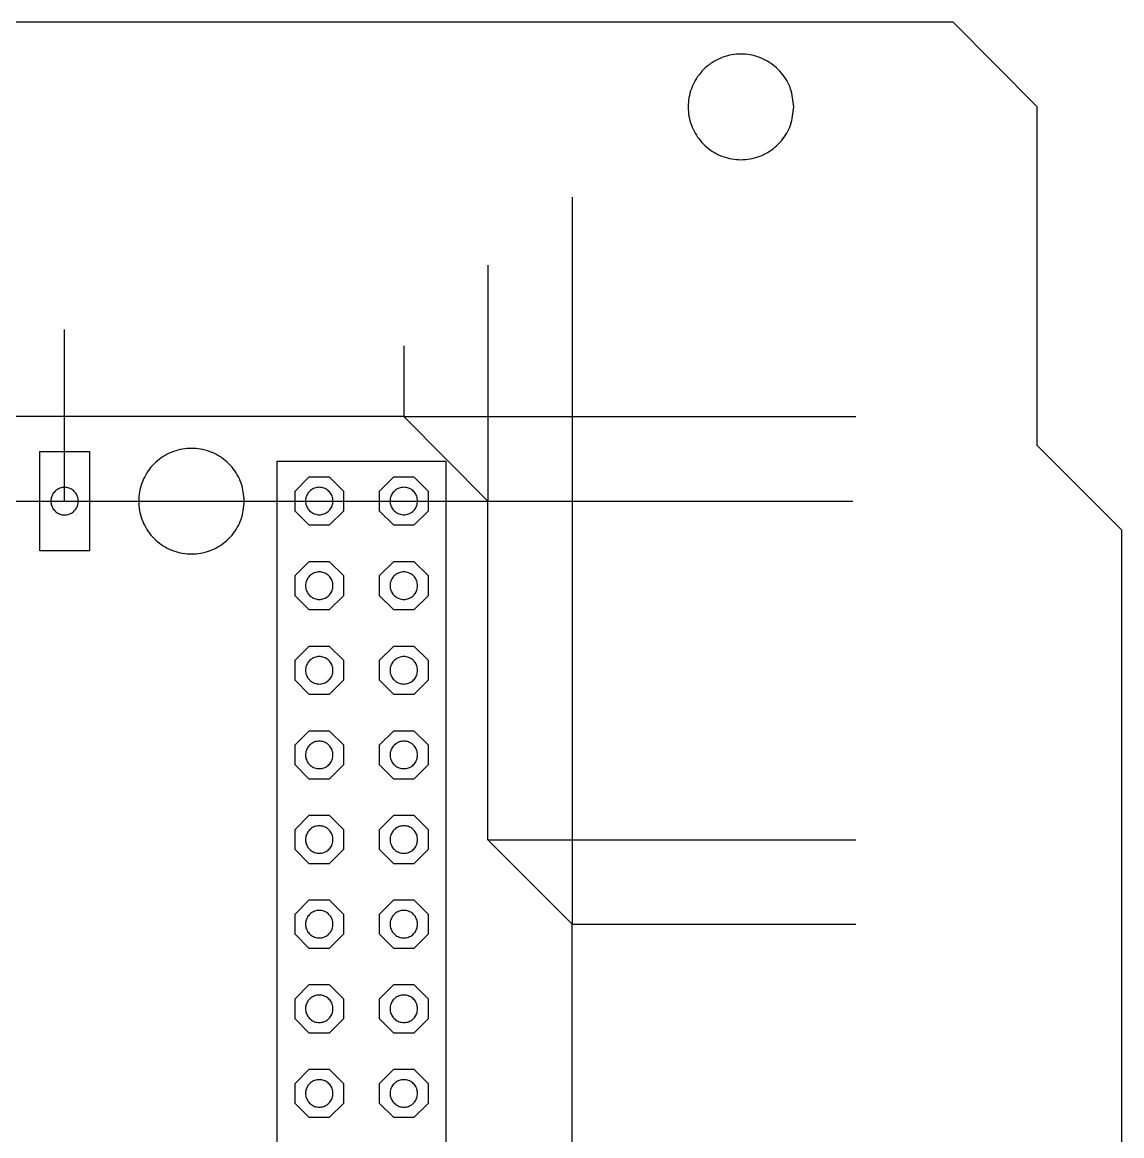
# Model space of a CAD drawing. Extents: x 30 to 168, y 208 to 280.
# Drawn here: x 134.53 to 167.47, y 246.5 to 279.86 of the extents above; entities that cross this region are included whole.
import ezdxf

# ---------------------------------------------------------------- set-up
doc = ezdxf.new("R2010")
doc.units = 0
for name, color, linetype in [('Layer_1', 7, 'CONTINUOUS'), ('Layer_1_copy', 7, 'CONTINUOUS'), ('Layer_1_copy_1', 7, 'CONTINUOUS')]:
    doc.layers.add(name, color=color, linetype=linetype)

msp = doc.modelspace()

# ---------------------------------------------------------------- linework, layer by layer
at = {"layer": 'Layer_1', "color": 7}
for points in [[(151.00777, 274.619291), (151.00777, 252.834522)], [(148.47212, 272.584511), (148.47212, 265.512735)], [(135.79388, 265.512735), (135.79388, 270.659455)], [(145.96073, 270.165798), (145.96073, 268.052425)], [(145.96073, 268.048382), (159.50223, 268.048382)], [(64.539849, 265.512735), (159.4111, 265.512735)], [(148.47212, 255.370147), (159.50223, 255.370147)], [(151.00777, 252.834522), (159.50223, 252.834522)]]:
    msp.add_lwpolyline(points, dxfattribs=at)
for points in [[(49.581959, 214.799837), (148.47212, 214.799837), (148.47212, 216.067672), (151.00777, 218.603319), (151.00777, 252.834522), (148.47212, 255.370147), (148.47212, 265.512735), (145.96073, 268.048382), (49.581959, 268.048382)], [(135.048719, 267.003036), (136.539024, 267.003036), (136.539024, 264.022426), (135.048719, 264.022426)], [(142.16548, 266.712742), (147.220234, 266.712742), (147.220234, 221.214924), (142.16548, 221.214924)], [(144.150975, 265.2161), (143.725746, 264.790871), (143.124382, 264.790871), (142.699149, 265.216102), (142.699149, 265.817466), (143.12438, 266.242698), (143.725747, 266.242697), (144.150976, 265.817468)], [(146.686619, 265.2161), (146.261391, 264.790871), (145.660026, 264.790871), (145.234794, 265.216102), (145.234794, 265.817466), (145.660024, 266.242698), (146.261392, 266.242697), (146.686621, 265.817468)], [(136.205622, 265.512736)], [(141.179733, 265.512728)], [(143.836823, 265.516776)], [(146.372468, 265.516776)], [(144.150975, 262.680452), (143.725746, 262.255223), (143.124382, 262.255223), (142.699149, 262.680453), (142.699149, 263.281817), (143.12438, 263.70705), (143.725747, 263.707048), (144.150976, 263.28182)], [(146.686622, 262.680452), (146.261393, 262.255223), (145.660029, 262.255223), (145.234796, 262.680453), (145.234796, 263.281817), (145.660027, 263.70705), (146.261394, 263.707048), (146.686623, 263.28182)], [(143.836823, 262.981128)], [(146.37247, 262.981128)], [(144.150975, 260.144812), (143.725746, 259.719583), (143.124382, 259.719583), (142.699149, 260.144813), (142.699149, 260.746177), (143.12438, 261.17141), (143.725747, 261.171408), (144.150976, 260.74618)], [(146.686622, 260.144812), (146.261393, 259.719583), (145.660029, 259.719583), (145.234796, 260.144813), (145.234796, 260.746177), (145.660027, 261.17141), (146.261394, 261.171408), (146.686623, 260.74618)], [(143.836823, 260.445488)], [(146.37247, 260.445488)], [(144.150975, 257.609162), (143.725746, 257.183933), (143.124382, 257.183933), (142.699149, 257.609163), (142.699149, 258.210527), (143.12438, 258.63576), (143.725747, 258.635758), (144.150976, 258.21053)], [(146.686622, 257.609162), (146.261393, 257.183933), (145.660029, 257.183933), (145.234796, 257.609163), (145.234796, 258.210527), (145.660027, 258.63576), (146.261394, 258.635758), (146.686623, 258.21053)], [(143.836823, 257.909838)], [(146.37247, 257.909838)], [(144.150975, 255.073512), (143.725746, 254.648283), (143.124382, 254.648283), (142.699149, 255.073513), (142.699149, 255.674877), (143.12438, 256.10011), (143.725747, 256.100108), (144.150976, 255.67488)], [(146.686622, 255.073512), (146.261393, 254.648283), (145.660029, 254.648283), (145.234796, 255.073513), (145.234796, 255.674877), (145.660027, 256.10011), (146.261394, 256.100108), (146.686623, 255.67488)], [(143.836823, 255.374188)], [(146.37247, 255.374188)], [(144.150975, 252.537872), (143.725746, 252.112643), (143.124382, 252.112643), (142.699149, 252.537873), (142.699149, 253.139237), (143.12438, 253.56447), (143.725747, 253.564468), (144.150976, 253.13924)], [(146.686622, 252.537872), (146.261393, 252.112643), (145.660029, 252.112643), (145.234796, 252.537873), (145.234796, 253.139237), (145.660027, 253.56447), (146.261394, 253.564468), (146.686623, 253.13924)], [(143.836823, 252.838548)], [(146.37247, 252.838548)], [(144.150975, 250.002232), (143.725746, 249.577003), (143.124382, 249.577003), (142.699149, 250.002233), (142.699149, 250.603597), (143.12438, 251.02883), (143.725747, 251.028828), (144.150976, 250.6036)], [(146.686622, 250.002232), (146.261393, 249.577003), (145.660029, 249.577003), (145.234796, 250.002233), (145.234796, 250.603597), (145.660027, 251.02883), (146.261394, 251.028828), (146.686623, 250.6036)], [(143.836823, 250.302908)], [(146.37247, 250.302908)], [(144.150975, 247.466582), (143.725746, 247.041353), (143.124382, 247.041353), (142.699149, 247.466583), (142.699149, 248.067947), (143.12438, 248.49318), (143.725747, 248.493178), (144.150976, 248.06795)], [(146.686622, 247.466582), (146.261393, 247.041353), (145.660029, 247.041353), (145.234796, 247.466583), (145.234796, 248.067947), (145.660027, 248.49318), (146.261394, 248.493178), (146.686623, 248.06795)], [(143.836823, 247.767258)], [(146.37247, 247.767258)]]:
    msp.add_lwpolyline(points, close=True, dxfattribs=at)
for points, knots in [([(141.179733, 265.512728), (141.160827, 265.327727), (141.123285, 264.960372), (140.832025, 264.474906), (140.405571, 264.113975), (139.877487, 263.92255), (139.317131, 263.92255), (138.789788, 264.113975), (138.36038, 264.474906), (138.080092, 264.960372), (137.98223, 265.512728), (138.080092, 266.065084), (138.36038, 266.55055), (138.789788, 266.911481), (139.317131, 267.102906), (139.877487, 267.102906), (140.405571, 266.911481), (140.832025, 266.55055), (141.123285, 266.065084), (141.160827, 265.697729), (141.179733, 265.512728)], [0, 0, 0, 0, 0.552188, 1.096473, 1.648661, 2.200849, 2.745134, 3.297322, 3.84951, 4.393795, 4.945983, 5.498171, 6.042456, 6.594644, 7.146832, 7.691117, 8.243305, 8.795493, 9.339778, 9.891966, 9.891966, 9.891966, 9.891966]), ([(136.205622, 265.512736), (136.200702, 265.464596), (136.190934, 265.369005), (136.115144, 265.24268), (136.004174, 265.148761), (135.866759, 265.098949), (135.720947, 265.098949), (135.583724, 265.148761), (135.471986, 265.24268), (135.399052, 265.369005), (135.373586, 265.512736), (135.399052, 265.656467), (135.471986, 265.782792), (135.583724, 265.876712), (135.720947, 265.926523), (135.866759, 265.926523), (136.004174, 265.876712), (136.115144, 265.782792), (136.190934, 265.656467), (136.200702, 265.560876), (136.205622, 265.512736)], [0, 0, 0, 0, 0.143687, 0.285318, 0.429005, 0.572692, 0.714323, 0.85801, 1.001697, 1.143328, 1.287015, 1.430702, 1.572333, 1.71602, 1.859707, 2.001338, 2.145025, 2.288712, 2.430343, 2.57403, 2.57403, 2.57403, 2.57403]), ([(143.836823, 265.516776), (143.831903, 265.468636), (143.822135, 265.373045), (143.746345, 265.24672), (143.635375, 265.152801), (143.49796, 265.102989), (143.352148, 265.102989), (143.214925, 265.152801), (143.103187, 265.24672), (143.030252, 265.373045), (143.004787, 265.516776), (143.030252, 265.660507), (143.103187, 265.786832), (143.214925, 265.880752), (143.352148, 265.930563), (143.49796, 265.930563), (143.635375, 265.880752), (143.746345, 265.786832), (143.822135, 265.660507), (143.831903, 265.564916), (143.836823, 265.516776)], [0, 0, 0, 0, 0.143687, 0.285318, 0.429005, 0.572692, 0.714323, 0.85801, 1.001697, 1.143328, 1.287015, 1.430702, 1.572333, 1.71602, 1.859707, 2.001338, 2.145025, 2.288712, 2.430343, 2.57403, 2.57403, 2.57403, 2.57403]), ([(146.372468, 265.516776), (146.367548, 265.468636), (146.357779, 265.373045), (146.281989, 265.24672), (146.17102, 265.152801), (146.033605, 265.102989), (145.887792, 265.102989), (145.75057, 265.152801), (145.638832, 265.24672), (145.565897, 265.373045), (145.540432, 265.516776), (145.565897, 265.660507), (145.638832, 265.786832), (145.75057, 265.880752), (145.887792, 265.930563), (146.033605, 265.930563), (146.17102, 265.880752), (146.281989, 265.786832), (146.357779, 265.660507), (146.367548, 265.564916), (146.372468, 265.516776)], [0, 0, 0, 0, 0.143687, 0.285318, 0.429005, 0.572692, 0.714323, 0.85801, 1.001697, 1.143328, 1.287015, 1.430702, 1.572333, 1.71602, 1.859707, 2.001338, 2.145025, 2.288712, 2.430343, 2.57403, 2.57403, 2.57403, 2.57403]), ([(143.836823, 262.981128), (143.831903, 262.932988), (143.822135, 262.837397), (143.746345, 262.711072), (143.635375, 262.617152), (143.49796, 262.567341), (143.352148, 262.567341), (143.214925, 262.617152), (143.103187, 262.711072), (143.030252, 262.837397), (143.004787, 262.981128), (143.030252, 263.124859), (143.103187, 263.251184), (143.214925, 263.345103), (143.352148, 263.394915), (143.49796, 263.394915), (143.635375, 263.345103), (143.746345, 263.251184), (143.822135, 263.124859), (143.831903, 263.029268), (143.836823, 262.981128)], [0, 0, 0, 0, 0.143687, 0.285318, 0.429005, 0.572692, 0.714323, 0.85801, 1.001697, 1.143328, 1.287015, 1.430702, 1.572333, 1.71602, 1.859707, 2.001338, 2.145025, 2.288712, 2.430343, 2.57403, 2.57403, 2.57403, 2.57403]), ([(146.37247, 262.981128), (146.36755, 262.932988), (146.357782, 262.837397), (146.281992, 262.711072), (146.171022, 262.617152), (146.033607, 262.567341), (145.887795, 262.567341), (145.750572, 262.617152), (145.638834, 262.711072), (145.565899, 262.837397), (145.540434, 262.981128), (145.565899, 263.124859), (145.638834, 263.251184), (145.750572, 263.345103), (145.887795, 263.394915), (146.033607, 263.394915), (146.171022, 263.345103), (146.281992, 263.251184), (146.357782, 263.124859), (146.36755, 263.029268), (146.37247, 262.981128)], [0, 0, 0, 0, 0.143687, 0.285318, 0.429005, 0.572692, 0.714323, 0.85801, 1.001697, 1.143328, 1.287015, 1.430702, 1.572333, 1.71602, 1.859707, 2.001338, 2.145025, 2.288712, 2.430343, 2.57403, 2.57403, 2.57403, 2.57403]), ([(143.836823, 260.445488), (143.831903, 260.397348), (143.822135, 260.301757), (143.746345, 260.175432), (143.635375, 260.081512), (143.49796, 260.031701), (143.352148, 260.031701), (143.214925, 260.081512), (143.103187, 260.175432), (143.030252, 260.301757), (143.004787, 260.445488), (143.030252, 260.589219), (143.103187, 260.715544), (143.214925, 260.809463), (143.352148, 260.859275), (143.49796, 260.859275), (143.635375, 260.809463), (143.746345, 260.715544), (143.822135, 260.589219), (143.831903, 260.493628), (143.836823, 260.445488)], [0, 0, 0, 0, 0.143687, 0.285318, 0.429005, 0.572692, 0.714323, 0.85801, 1.001697, 1.143328, 1.287015, 1.430702, 1.572333, 1.71602, 1.859707, 2.001338, 2.145025, 2.288712, 2.430343, 2.57403, 2.57403, 2.57403, 2.57403]), ([(146.37247, 260.445488), (146.36755, 260.397348), (146.357782, 260.301757), (146.281992, 260.175432), (146.171022, 260.081512), (146.033607, 260.031701), (145.887795, 260.031701), (145.750572, 260.081512), (145.638834, 260.175432), (145.565899, 260.301757), (145.540434, 260.445488), (145.565899, 260.589219), (145.638834, 260.715544), (145.750572, 260.809463), (145.887795, 260.859275), (146.033607, 260.859275), (146.171022, 260.809463), (146.281992, 260.715544), (146.357782, 260.589219), (146.36755, 260.493628), (146.37247, 260.445488)], [0, 0, 0, 0, 0.143687, 0.285318, 0.429005, 0.572692, 0.714323, 0.85801, 1.001697, 1.143328, 1.287015, 1.430702, 1.572333, 1.71602, 1.859707, 2.001338, 2.145025, 2.288712, 2.430343, 2.57403, 2.57403, 2.57403, 2.57403]), ([(143.836823, 257.909838), (143.831903, 257.861698), (143.822135, 257.766107), (143.746345, 257.639782), (143.635375, 257.545862), (143.49796, 257.496051), (143.352148, 257.496051), (143.214925, 257.545862), (143.103187, 257.639782), (143.030252, 257.766107), (143.004787, 257.909838), (143.030252, 258.053569), (143.103187, 258.179894), (143.214925, 258.273813), (143.352148, 258.323625), (143.49796, 258.323625), (143.635375, 258.273813), (143.746345, 258.179894), (143.822135, 258.053569), (143.831903, 257.957978), (143.836823, 257.909838)], [0, 0, 0, 0, 0.143687, 0.285318, 0.429005, 0.572692, 0.714323, 0.85801, 1.001697, 1.143328, 1.287015, 1.430702, 1.572333, 1.71602, 1.859707, 2.001338, 2.145025, 2.288712, 2.430343, 2.57403, 2.57403, 2.57403, 2.57403]), ([(146.37247, 257.909838), (146.36755, 257.861698), (146.357782, 257.766107), (146.281992, 257.639782), (146.171022, 257.545862), (146.033607, 257.496051), (145.887795, 257.496051), (145.750572, 257.545862), (145.638834, 257.639782), (145.565899, 257.766107), (145.540434, 257.909838), (145.565899, 258.053569), (145.638834, 258.179894), (145.750572, 258.273813), (145.887795, 258.323625), (146.033607, 258.323625), (146.171022, 258.273813), (146.281992, 258.179894), (146.357782, 258.053569), (146.36755, 257.957978), (146.37247, 257.909838)], [0, 0, 0, 0, 0.143687, 0.285318, 0.429005, 0.572692, 0.714323, 0.85801, 1.001697, 1.143328, 1.287015, 1.430702, 1.572333, 1.71602, 1.859707, 2.001338, 2.145025, 2.288712, 2.430343, 2.57403, 2.57403, 2.57403, 2.57403]), ([(143.836823, 255.374188), (143.831903, 255.326048), (143.822135, 255.230457), (143.746345, 255.104132), (143.635375, 255.010212), (143.49796, 254.960401), (143.352148, 254.960401), (143.214925, 255.010212), (143.103187, 255.104132), (143.030252, 255.230457), (143.004787, 255.374188), (143.030252, 255.517919), (143.103187, 255.644244), (143.214925, 255.738163), (143.352148, 255.787975), (143.49796, 255.787975), (143.635375, 255.738163), (143.746345, 255.644244), (143.822135, 255.517919), (143.831903, 255.422328), (143.836823, 255.374188)], [0, 0, 0, 0, 0.143687, 0.285318, 0.429005, 0.572692, 0.714323, 0.85801, 1.001697, 1.143328, 1.287015, 1.430702, 1.572333, 1.71602, 1.859707, 2.001338, 2.145025, 2.288712, 2.430343, 2.57403, 2.57403, 2.57403, 2.57403]), ([(146.37247, 255.374188), (146.36755, 255.326048), (146.357782, 255.230457), (146.281992, 255.104132), (146.171022, 255.010212), (146.033607, 254.960401), (145.887795, 254.960401), (145.750572, 255.010212), (145.638834, 255.104132), (145.565899, 255.230457), (145.540434, 255.374188), (145.565899, 255.517919), (145.638834, 255.644244), (145.750572, 255.738163), (145.887795, 255.787975), (146.033607, 255.787975), (146.171022, 255.738163), (146.281992, 255.644244), (146.357782, 255.517919), (146.36755, 255.422328), (146.37247, 255.374188)], [0, 0, 0, 0, 0.143687, 0.285318, 0.429005, 0.572692, 0.714323, 0.85801, 1.001697, 1.143328, 1.287015, 1.430702, 1.572333, 1.71602, 1.859707, 2.001338, 2.145025, 2.288712, 2.430343, 2.57403, 2.57403, 2.57403, 2.57403]), ([(143.836823, 252.838548), (143.831903, 252.790408), (143.822135, 252.694817), (143.746345, 252.568492), (143.635375, 252.474572), (143.49796, 252.424761), (143.352148, 252.424761), (143.214925, 252.474572), (143.103187, 252.568492), (143.030252, 252.694817), (143.004787, 252.838548), (143.030252, 252.982279), (143.103187, 253.108604), (143.214925, 253.202523), (143.352148, 253.252335), (143.49796, 253.252335), (143.635375, 253.202523), (143.746345, 253.108604), (143.822135, 252.982279), (143.831903, 252.886688), (143.836823, 252.838548)], [0, 0, 0, 0, 0.143687, 0.285318, 0.429005, 0.572692, 0.714323, 0.85801, 1.001697, 1.143328, 1.287015, 1.430702, 1.572333, 1.71602, 1.859707, 2.001338, 2.145025, 2.288712, 2.430343, 2.57403, 2.57403, 2.57403, 2.57403]), ([(146.37247, 252.838548), (146.36755, 252.790408), (146.357782, 252.694817), (146.281992, 252.568492), (146.171022, 252.474572), (146.033607, 252.424761), (145.887795, 252.424761), (145.750572, 252.474572), (145.638834, 252.568492), (145.565899, 252.694817), (145.540434, 252.838548), (145.565899, 252.982279), (145.638834, 253.108604), (145.750572, 253.202523), (145.887795, 253.252335), (146.033607, 253.252335), (146.171022, 253.202523), (146.281992, 253.108604), (146.357782, 252.982279), (146.36755, 252.886688), (146.37247, 252.838548)], [0, 0, 0, 0, 0.143687, 0.285318, 0.429005, 0.572692, 0.714323, 0.85801, 1.001697, 1.143328, 1.287015, 1.430702, 1.572333, 1.71602, 1.859707, 2.001338, 2.145025, 2.288712, 2.430343, 2.57403, 2.57403, 2.57403, 2.57403]), ([(143.836823, 250.302908), (143.831903, 250.254768), (143.822135, 250.159177), (143.746345, 250.032852), (143.635375, 249.938932), (143.49796, 249.889121), (143.352148, 249.889121), (143.214925, 249.938932), (143.103187, 250.032852), (143.030252, 250.159177), (143.004787, 250.302908), (143.030252, 250.446639), (143.103187, 250.572964), (143.214925, 250.666883), (143.352148, 250.716695), (143.49796, 250.716695), (143.635375, 250.666883), (143.746345, 250.572964), (143.822135, 250.446639), (143.831903, 250.351048), (143.836823, 250.302908)], [0, 0, 0, 0, 0.143687, 0.285318, 0.429005, 0.572692, 0.714323, 0.85801, 1.001697, 1.143328, 1.287015, 1.430702, 1.572333, 1.71602, 1.859707, 2.001338, 2.145025, 2.288712, 2.430343, 2.57403, 2.57403, 2.57403, 2.57403]), ([(146.37247, 250.302908), (146.36755, 250.254768), (146.357782, 250.159177), (146.281992, 250.032852), (146.171022, 249.938932), (146.033607, 249.889121), (145.887795, 249.889121), (145.750572, 249.938932), (145.638834, 250.032852), (145.565899, 250.159177), (145.540434, 250.302908), (145.565899, 250.446639), (145.638834, 250.572964), (145.750572, 250.666883), (145.887795, 250.716695), (146.033607, 250.716695), (146.171022, 250.666883), (146.281992, 250.572964), (146.357782, 250.446639), (146.36755, 250.351048), (146.37247, 250.302908)], [0, 0, 0, 0, 0.143687, 0.285318, 0.429005, 0.572692, 0.714323, 0.85801, 1.001697, 1.143328, 1.287015, 1.430702, 1.572333, 1.71602, 1.859707, 2.001338, 2.145025, 2.288712, 2.430343, 2.57403, 2.57403, 2.57403, 2.57403]), ([(143.836823, 247.767258), (143.831903, 247.719118), (143.822135, 247.623527), (143.746345, 247.497202), (143.635375, 247.403282), (143.49796, 247.353471), (143.352148, 247.353471), (143.214925, 247.403282), (143.103187, 247.497202), (143.030252, 247.623527), (143.004787, 247.767258), (143.030252, 247.910989), (143.103187, 248.037314), (143.214925, 248.131233), (143.352148, 248.181045), (143.49796, 248.181045), (143.635375, 248.131233), (143.746345, 248.037314), (143.822135, 247.910989), (143.831903, 247.815398), (143.836823, 247.767258)], [0, 0, 0, 0, 0.143687, 0.285318, 0.429005, 0.572692, 0.714323, 0.85801, 1.001697, 1.143328, 1.287015, 1.430702, 1.572333, 1.71602, 1.859707, 2.001338, 2.145025, 2.288712, 2.430343, 2.57403, 2.57403, 2.57403, 2.57403]), ([(146.37247, 247.767258), (146.36755, 247.719118), (146.357782, 247.623527), (146.281992, 247.497202), (146.171022, 247.403282), (146.033607, 247.353471), (145.887795, 247.353471), (145.750572, 247.403282), (145.638834, 247.497202), (145.565899, 247.623527), (145.540434, 247.767258), (145.565899, 247.910989), (145.638834, 248.037314), (145.750572, 248.131233), (145.887795, 248.181045), (146.033607, 248.181045), (146.171022, 248.131233), (146.281992, 248.037314), (146.357782, 247.910989), (146.36755, 247.815398), (146.37247, 247.767258)], [0, 0, 0, 0, 0.143687, 0.285318, 0.429005, 0.572692, 0.714323, 0.85801, 1.001697, 1.143328, 1.287015, 1.430702, 1.572333, 1.71602, 1.859707, 2.001338, 2.145025, 2.288712, 2.430343, 2.57403, 2.57403, 2.57403, 2.57403])]:
    msp.add_open_spline(points, degree=3, knots=knots, dxfattribs=at)
at = {"layer": 'Layer_1_copy', "color": 7}
for points in [[(151.00777, 274.619291), (151.00777, 252.834522)], [(148.47212, 272.584511), (148.47212, 265.512735)], [(135.79388, 265.512735), (135.79388, 270.659455)], [(145.96073, 270.165798), (145.96073, 268.052425)], [(145.96073, 268.048382), (159.50223, 268.048382)], [(64.539849, 265.512735), (159.4111, 265.512735)], [(148.47212, 255.370147), (159.50223, 255.370147)], [(151.00777, 252.834522), (159.50223, 252.834522)]]:
    msp.add_lwpolyline(points, dxfattribs=at)
for points in [[(49.581959, 214.799837), (148.47212, 214.799837), (148.47212, 216.067672), (151.00777, 218.603319), (151.00777, 252.834522), (148.47212, 255.370147), (148.47212, 265.512735), (145.96073, 268.048382), (49.581959, 268.048382)], [(135.048719, 267.003036), (136.539024, 267.003036), (136.539024, 264.022426), (135.048719, 264.022426)], [(142.16548, 266.712742), (147.220234, 266.712742), (147.220234, 221.214924), (142.16548, 221.214924)], [(144.150975, 265.2161), (143.725746, 264.790871), (143.124382, 264.790871), (142.699149, 265.216102), (142.699149, 265.817466), (143.12438, 266.242698), (143.725747, 266.242697), (144.150976, 265.817468)], [(146.686619, 265.2161), (146.261391, 264.790871), (145.660026, 264.790871), (145.234794, 265.216102), (145.234794, 265.817466), (145.660024, 266.242698), (146.261392, 266.242697), (146.686621, 265.817468)], [(136.205622, 265.512736)], [(141.179733, 265.512728)], [(143.836823, 265.516776)], [(146.372468, 265.516776)], [(144.150975, 262.680452), (143.725746, 262.255223), (143.124382, 262.255223), (142.699149, 262.680453), (142.699149, 263.281817), (143.12438, 263.70705), (143.725747, 263.707048), (144.150976, 263.28182)], [(146.686622, 262.680452), (146.261393, 262.255223), (145.660029, 262.255223), (145.234796, 262.680453), (145.234796, 263.281817), (145.660027, 263.70705), (146.261394, 263.707048), (146.686623, 263.28182)], [(143.836823, 262.981128)], [(146.37247, 262.981128)], [(144.150975, 260.144812), (143.725746, 259.719583), (143.124382, 259.719583), (142.699149, 260.144813), (142.699149, 260.746177), (143.12438, 261.17141), (143.725747, 261.171408), (144.150976, 260.74618)], [(146.686622, 260.144812), (146.261393, 259.719583), (145.660029, 259.719583), (145.234796, 260.144813), (145.234796, 260.746177), (145.660027, 261.17141), (146.261394, 261.171408), (146.686623, 260.74618)], [(143.836823, 260.445488)], [(146.37247, 260.445488)], [(144.150975, 257.609162), (143.725746, 257.183933), (143.124382, 257.183933), (142.699149, 257.609163), (142.699149, 258.210527), (143.12438, 258.63576), (143.725747, 258.635758), (144.150976, 258.21053)], [(146.686622, 257.609162), (146.261393, 257.183933), (145.660029, 257.183933), (145.234796, 257.609163), (145.234796, 258.210527), (145.660027, 258.63576), (146.261394, 258.635758), (146.686623, 258.21053)], [(143.836823, 257.909838)], [(146.37247, 257.909838)], [(144.150975, 255.073512), (143.725746, 254.648283), (143.124382, 254.648283), (142.699149, 255.073513), (142.699149, 255.674877), (143.12438, 256.10011), (143.725747, 256.100108), (144.150976, 255.67488)], [(146.686622, 255.073512), (146.261393, 254.648283), (145.660029, 254.648283), (145.234796, 255.073513), (145.234796, 255.674877), (145.660027, 256.10011), (146.261394, 256.100108), (146.686623, 255.67488)], [(143.836823, 255.374188)], [(146.37247, 255.374188)], [(144.150975, 252.537872), (143.725746, 252.112643), (143.124382, 252.112643), (142.699149, 252.537873), (142.699149, 253.139237), (143.12438, 253.56447), (143.725747, 253.564468), (144.150976, 253.13924)], [(146.686622, 252.537872), (146.261393, 252.112643), (145.660029, 252.112643), (145.234796, 252.537873), (145.234796, 253.139237), (145.660027, 253.56447), (146.261394, 253.564468), (146.686623, 253.13924)], [(143.836823, 252.838548)], [(146.37247, 252.838548)], [(144.150975, 250.002232), (143.725746, 249.577003), (143.124382, 249.577003), (142.699149, 250.002233), (142.699149, 250.603597), (143.12438, 251.02883), (143.725747, 251.028828), (144.150976, 250.6036)], [(146.686622, 250.002232), (146.261393, 249.577003), (145.660029, 249.577003), (145.234796, 250.002233), (145.234796, 250.603597), (145.660027, 251.02883), (146.261394, 251.028828), (146.686623, 250.6036)], [(143.836823, 250.302908)], [(146.37247, 250.302908)], [(144.150975, 247.466582), (143.725746, 247.041353), (143.124382, 247.041353), (142.699149, 247.466583), (142.699149, 248.067947), (143.12438, 248.49318), (143.725747, 248.493178), (144.150976, 248.06795)], [(146.686622, 247.466582), (146.261393, 247.041353), (145.660029, 247.041353), (145.234796, 247.466583), (145.234796, 248.067947), (145.660027, 248.49318), (146.261394, 248.493178), (146.686623, 248.06795)], [(143.836823, 247.767258)], [(146.37247, 247.767258)]]:
    msp.add_lwpolyline(points, close=True, dxfattribs=at)
for points, knots in [([(141.179733, 265.512728), (141.160827, 265.327727), (141.123285, 264.960372), (140.832025, 264.474906), (140.405571, 264.113975), (139.877487, 263.92255), (139.317131, 263.92255), (138.789788, 264.113975), (138.36038, 264.474906), (138.080092, 264.960372), (137.98223, 265.512728), (138.080092, 266.065084), (138.36038, 266.55055), (138.789788, 266.911481), (139.317131, 267.102906), (139.877487, 267.102906), (140.405571, 266.911481), (140.832025, 266.55055), (141.123285, 266.065084), (141.160827, 265.697729), (141.179733, 265.512728)], [0, 0, 0, 0, 0.552188, 1.096473, 1.648661, 2.200849, 2.745134, 3.297322, 3.84951, 4.393795, 4.945983, 5.498171, 6.042456, 6.594644, 7.146832, 7.691117, 8.243305, 8.795493, 9.339778, 9.891966, 9.891966, 9.891966, 9.891966]), ([(136.205622, 265.512736), (136.200702, 265.464596), (136.190934, 265.369005), (136.115144, 265.24268), (136.004174, 265.148761), (135.866759, 265.098949), (135.720947, 265.098949), (135.583724, 265.148761), (135.471986, 265.24268), (135.399052, 265.369005), (135.373586, 265.512736), (135.399052, 265.656467), (135.471986, 265.782792), (135.583724, 265.876712), (135.720947, 265.926523), (135.866759, 265.926523), (136.004174, 265.876712), (136.115144, 265.782792), (136.190934, 265.656467), (136.200702, 265.560876), (136.205622, 265.512736)], [0, 0, 0, 0, 0.143687, 0.285318, 0.429005, 0.572692, 0.714323, 0.85801, 1.001697, 1.143328, 1.287015, 1.430702, 1.572333, 1.71602, 1.859707, 2.001338, 2.145025, 2.288712, 2.430343, 2.57403, 2.57403, 2.57403, 2.57403]), ([(143.836823, 265.516776), (143.831903, 265.468636), (143.822135, 265.373045), (143.746345, 265.24672), (143.635375, 265.152801), (143.49796, 265.102989), (143.352148, 265.102989), (143.214925, 265.152801), (143.103187, 265.24672), (143.030252, 265.373045), (143.004787, 265.516776), (143.030252, 265.660507), (143.103187, 265.786832), (143.214925, 265.880752), (143.352148, 265.930563), (143.49796, 265.930563), (143.635375, 265.880752), (143.746345, 265.786832), (143.822135, 265.660507), (143.831903, 265.564916), (143.836823, 265.516776)], [0, 0, 0, 0, 0.143687, 0.285318, 0.429005, 0.572692, 0.714323, 0.85801, 1.001697, 1.143328, 1.287015, 1.430702, 1.572333, 1.71602, 1.859707, 2.001338, 2.145025, 2.288712, 2.430343, 2.57403, 2.57403, 2.57403, 2.57403]), ([(146.372468, 265.516776), (146.367548, 265.468636), (146.357779, 265.373045), (146.281989, 265.24672), (146.17102, 265.152801), (146.033605, 265.102989), (145.887792, 265.102989), (145.75057, 265.152801), (145.638832, 265.24672), (145.565897, 265.373045), (145.540432, 265.516776), (145.565897, 265.660507), (145.638832, 265.786832), (145.75057, 265.880752), (145.887792, 265.930563), (146.033605, 265.930563), (146.17102, 265.880752), (146.281989, 265.786832), (146.357779, 265.660507), (146.367548, 265.564916), (146.372468, 265.516776)], [0, 0, 0, 0, 0.143687, 0.285318, 0.429005, 0.572692, 0.714323, 0.85801, 1.001697, 1.143328, 1.287015, 1.430702, 1.572333, 1.71602, 1.859707, 2.001338, 2.145025, 2.288712, 2.430343, 2.57403, 2.57403, 2.57403, 2.57403]), ([(143.836823, 262.981128), (143.831903, 262.932988), (143.822135, 262.837397), (143.746345, 262.711072), (143.635375, 262.617152), (143.49796, 262.567341), (143.352148, 262.567341), (143.214925, 262.617152), (143.103187, 262.711072), (143.030252, 262.837397), (143.004787, 262.981128), (143.030252, 263.124859), (143.103187, 263.251184), (143.214925, 263.345103), (143.352148, 263.394915), (143.49796, 263.394915), (143.635375, 263.345103), (143.746345, 263.251184), (143.822135, 263.124859), (143.831903, 263.029268), (143.836823, 262.981128)], [0, 0, 0, 0, 0.143687, 0.285318, 0.429005, 0.572692, 0.714323, 0.85801, 1.001697, 1.143328, 1.287015, 1.430702, 1.572333, 1.71602, 1.859707, 2.001338, 2.145025, 2.288712, 2.430343, 2.57403, 2.57403, 2.57403, 2.57403]), ([(146.37247, 262.981128), (146.36755, 262.932988), (146.357782, 262.837397), (146.281992, 262.711072), (146.171022, 262.617152), (146.033607, 262.567341), (145.887795, 262.567341), (145.750572, 262.617152), (145.638834, 262.711072), (145.565899, 262.837397), (145.540434, 262.981128), (145.565899, 263.124859), (145.638834, 263.251184), (145.750572, 263.345103), (145.887795, 263.394915), (146.033607, 263.394915), (146.171022, 263.345103), (146.281992, 263.251184), (146.357782, 263.124859), (146.36755, 263.029268), (146.37247, 262.981128)], [0, 0, 0, 0, 0.143687, 0.285318, 0.429005, 0.572692, 0.714323, 0.85801, 1.001697, 1.143328, 1.287015, 1.430702, 1.572333, 1.71602, 1.859707, 2.001338, 2.145025, 2.288712, 2.430343, 2.57403, 2.57403, 2.57403, 2.57403]), ([(143.836823, 260.445488), (143.831903, 260.397348), (143.822135, 260.301757), (143.746345, 260.175432), (143.635375, 260.081512), (143.49796, 260.031701), (143.352148, 260.031701), (143.214925, 260.081512), (143.103187, 260.175432), (143.030252, 260.301757), (143.004787, 260.445488), (143.030252, 260.589219), (143.103187, 260.715544), (143.214925, 260.809463), (143.352148, 260.859275), (143.49796, 260.859275), (143.635375, 260.809463), (143.746345, 260.715544), (143.822135, 260.589219), (143.831903, 260.493628), (143.836823, 260.445488)], [0, 0, 0, 0, 0.143687, 0.285318, 0.429005, 0.572692, 0.714323, 0.85801, 1.001697, 1.143328, 1.287015, 1.430702, 1.572333, 1.71602, 1.859707, 2.001338, 2.145025, 2.288712, 2.430343, 2.57403, 2.57403, 2.57403, 2.57403]), ([(146.37247, 260.445488), (146.36755, 260.397348), (146.357782, 260.301757), (146.281992, 260.175432), (146.171022, 260.081512), (146.033607, 260.031701), (145.887795, 260.031701), (145.750572, 260.081512), (145.638834, 260.175432), (145.565899, 260.301757), (145.540434, 260.445488), (145.565899, 260.589219), (145.638834, 260.715544), (145.750572, 260.809463), (145.887795, 260.859275), (146.033607, 260.859275), (146.171022, 260.809463), (146.281992, 260.715544), (146.357782, 260.589219), (146.36755, 260.493628), (146.37247, 260.445488)], [0, 0, 0, 0, 0.143687, 0.285318, 0.429005, 0.572692, 0.714323, 0.85801, 1.001697, 1.143328, 1.287015, 1.430702, 1.572333, 1.71602, 1.859707, 2.001338, 2.145025, 2.288712, 2.430343, 2.57403, 2.57403, 2.57403, 2.57403]), ([(143.836823, 257.909838), (143.831903, 257.861698), (143.822135, 257.766107), (143.746345, 257.639782), (143.635375, 257.545862), (143.49796, 257.496051), (143.352148, 257.496051), (143.214925, 257.545862), (143.103187, 257.639782), (143.030252, 257.766107), (143.004787, 257.909838), (143.030252, 258.053569), (143.103187, 258.179894), (143.214925, 258.273813), (143.352148, 258.323625), (143.49796, 258.323625), (143.635375, 258.273813), (143.746345, 258.179894), (143.822135, 258.053569), (143.831903, 257.957978), (143.836823, 257.909838)], [0, 0, 0, 0, 0.143687, 0.285318, 0.429005, 0.572692, 0.714323, 0.85801, 1.001697, 1.143328, 1.287015, 1.430702, 1.572333, 1.71602, 1.859707, 2.001338, 2.145025, 2.288712, 2.430343, 2.57403, 2.57403, 2.57403, 2.57403]), ([(146.37247, 257.909838), (146.36755, 257.861698), (146.357782, 257.766107), (146.281992, 257.639782), (146.171022, 257.545862), (146.033607, 257.496051), (145.887795, 257.496051), (145.750572, 257.545862), (145.638834, 257.639782), (145.565899, 257.766107), (145.540434, 257.909838), (145.565899, 258.053569), (145.638834, 258.179894), (145.750572, 258.273813), (145.887795, 258.323625), (146.033607, 258.323625), (146.171022, 258.273813), (146.281992, 258.179894), (146.357782, 258.053569), (146.36755, 257.957978), (146.37247, 257.909838)], [0, 0, 0, 0, 0.143687, 0.285318, 0.429005, 0.572692, 0.714323, 0.85801, 1.001697, 1.143328, 1.287015, 1.430702, 1.572333, 1.71602, 1.859707, 2.001338, 2.145025, 2.288712, 2.430343, 2.57403, 2.57403, 2.57403, 2.57403]), ([(143.836823, 255.374188), (143.831903, 255.326048), (143.822135, 255.230457), (143.746345, 255.104132), (143.635375, 255.010212), (143.49796, 254.960401), (143.352148, 254.960401), (143.214925, 255.010212), (143.103187, 255.104132), (143.030252, 255.230457), (143.004787, 255.374188), (143.030252, 255.517919), (143.103187, 255.644244), (143.214925, 255.738163), (143.352148, 255.787975), (143.49796, 255.787975), (143.635375, 255.738163), (143.746345, 255.644244), (143.822135, 255.517919), (143.831903, 255.422328), (143.836823, 255.374188)], [0, 0, 0, 0, 0.143687, 0.285318, 0.429005, 0.572692, 0.714323, 0.85801, 1.001697, 1.143328, 1.287015, 1.430702, 1.572333, 1.71602, 1.859707, 2.001338, 2.145025, 2.288712, 2.430343, 2.57403, 2.57403, 2.57403, 2.57403]), ([(146.37247, 255.374188), (146.36755, 255.326048), (146.357782, 255.230457), (146.281992, 255.104132), (146.171022, 255.010212), (146.033607, 254.960401), (145.887795, 254.960401), (145.750572, 255.010212), (145.638834, 255.104132), (145.565899, 255.230457), (145.540434, 255.374188), (145.565899, 255.517919), (145.638834, 255.644244), (145.750572, 255.738163), (145.887795, 255.787975), (146.033607, 255.787975), (146.171022, 255.738163), (146.281992, 255.644244), (146.357782, 255.517919), (146.36755, 255.422328), (146.37247, 255.374188)], [0, 0, 0, 0, 0.143687, 0.285318, 0.429005, 0.572692, 0.714323, 0.85801, 1.001697, 1.143328, 1.287015, 1.430702, 1.572333, 1.71602, 1.859707, 2.001338, 2.145025, 2.288712, 2.430343, 2.57403, 2.57403, 2.57403, 2.57403]), ([(143.836823, 252.838548), (143.831903, 252.790408), (143.822135, 252.694817), (143.746345, 252.568492), (143.635375, 252.474572), (143.49796, 252.424761), (143.352148, 252.424761), (143.214925, 252.474572), (143.103187, 252.568492), (143.030252, 252.694817), (143.004787, 252.838548), (143.030252, 252.982279), (143.103187, 253.108604), (143.214925, 253.202523), (143.352148, 253.252335), (143.49796, 253.252335), (143.635375, 253.202523), (143.746345, 253.108604), (143.822135, 252.982279), (143.831903, 252.886688), (143.836823, 252.838548)], [0, 0, 0, 0, 0.143687, 0.285318, 0.429005, 0.572692, 0.714323, 0.85801, 1.001697, 1.143328, 1.287015, 1.430702, 1.572333, 1.71602, 1.859707, 2.001338, 2.145025, 2.288712, 2.430343, 2.57403, 2.57403, 2.57403, 2.57403]), ([(146.37247, 252.838548), (146.36755, 252.790408), (146.357782, 252.694817), (146.281992, 252.568492), (146.171022, 252.474572), (146.033607, 252.424761), (145.887795, 252.424761), (145.750572, 252.474572), (145.638834, 252.568492), (145.565899, 252.694817), (145.540434, 252.838548), (145.565899, 252.982279), (145.638834, 253.108604), (145.750572, 253.202523), (145.887795, 253.252335), (146.033607, 253.252335), (146.171022, 253.202523), (146.281992, 253.108604), (146.357782, 252.982279), (146.36755, 252.886688), (146.37247, 252.838548)], [0, 0, 0, 0, 0.143687, 0.285318, 0.429005, 0.572692, 0.714323, 0.85801, 1.001697, 1.143328, 1.287015, 1.430702, 1.572333, 1.71602, 1.859707, 2.001338, 2.145025, 2.288712, 2.430343, 2.57403, 2.57403, 2.57403, 2.57403]), ([(143.836823, 250.302908), (143.831903, 250.254768), (143.822135, 250.159177), (143.746345, 250.032852), (143.635375, 249.938932), (143.49796, 249.889121), (143.352148, 249.889121), (143.214925, 249.938932), (143.103187, 250.032852), (143.030252, 250.159177), (143.004787, 250.302908), (143.030252, 250.446639), (143.103187, 250.572964), (143.214925, 250.666883), (143.352148, 250.716695), (143.49796, 250.716695), (143.635375, 250.666883), (143.746345, 250.572964), (143.822135, 250.446639), (143.831903, 250.351048), (143.836823, 250.302908)], [0, 0, 0, 0, 0.143687, 0.285318, 0.429005, 0.572692, 0.714323, 0.85801, 1.001697, 1.143328, 1.287015, 1.430702, 1.572333, 1.71602, 1.859707, 2.001338, 2.145025, 2.288712, 2.430343, 2.57403, 2.57403, 2.57403, 2.57403]), ([(146.37247, 250.302908), (146.36755, 250.254768), (146.357782, 250.159177), (146.281992, 250.032852), (146.171022, 249.938932), (146.033607, 249.889121), (145.887795, 249.889121), (145.750572, 249.938932), (145.638834, 250.032852), (145.565899, 250.159177), (145.540434, 250.302908), (145.565899, 250.446639), (145.638834, 250.572964), (145.750572, 250.666883), (145.887795, 250.716695), (146.033607, 250.716695), (146.171022, 250.666883), (146.281992, 250.572964), (146.357782, 250.446639), (146.36755, 250.351048), (146.37247, 250.302908)], [0, 0, 0, 0, 0.143687, 0.285318, 0.429005, 0.572692, 0.714323, 0.85801, 1.001697, 1.143328, 1.287015, 1.430702, 1.572333, 1.71602, 1.859707, 2.001338, 2.145025, 2.288712, 2.430343, 2.57403, 2.57403, 2.57403, 2.57403]), ([(143.836823, 247.767258), (143.831903, 247.719118), (143.822135, 247.623527), (143.746345, 247.497202), (143.635375, 247.403282), (143.49796, 247.353471), (143.352148, 247.353471), (143.214925, 247.403282), (143.103187, 247.497202), (143.030252, 247.623527), (143.004787, 247.767258), (143.030252, 247.910989), (143.103187, 248.037314), (143.214925, 248.131233), (143.352148, 248.181045), (143.49796, 248.181045), (143.635375, 248.131233), (143.746345, 248.037314), (143.822135, 247.910989), (143.831903, 247.815398), (143.836823, 247.767258)], [0, 0, 0, 0, 0.143687, 0.285318, 0.429005, 0.572692, 0.714323, 0.85801, 1.001697, 1.143328, 1.287015, 1.430702, 1.572333, 1.71602, 1.859707, 2.001338, 2.145025, 2.288712, 2.430343, 2.57403, 2.57403, 2.57403, 2.57403]), ([(146.37247, 247.767258), (146.36755, 247.719118), (146.357782, 247.623527), (146.281992, 247.497202), (146.171022, 247.403282), (146.033607, 247.353471), (145.887795, 247.353471), (145.750572, 247.403282), (145.638834, 247.497202), (145.565899, 247.623527), (145.540434, 247.767258), (145.565899, 247.910989), (145.638834, 248.037314), (145.750572, 248.131233), (145.887795, 248.181045), (146.033607, 248.181045), (146.171022, 248.131233), (146.281992, 248.037314), (146.357782, 247.910989), (146.36755, 247.815398), (146.37247, 247.767258)], [0, 0, 0, 0, 0.143687, 0.285318, 0.429005, 0.572692, 0.714323, 0.85801, 1.001697, 1.143328, 1.287015, 1.430702, 1.572333, 1.71602, 1.859707, 2.001338, 2.145025, 2.288712, 2.430343, 2.57403, 2.57403, 2.57403, 2.57403])]:
    msp.add_open_spline(points, degree=3, knots=knots, dxfattribs=at)
at = {"layer": 'Layer_1_copy_1', "color": 7}
for points in [[(66.046193, 226.613605), (164.93636, 226.613605), (164.93636, 227.881441), (167.47201, 230.417085), (167.47201, 264.64829), (164.93636, 267.183915), (164.93636, 277.326503), (162.42497, 279.86215), (66.046193, 279.86215)], [(157.643963, 277.326496)]]:
    msp.add_lwpolyline(points, close=True, dxfattribs=at)
msp.add_open_spline([(157.643963, 277.326496), (157.625057, 277.141495), (157.587515, 276.77414), (157.296255, 276.288674), (156.869801, 275.927743), (156.341717, 275.736318), (155.781361, 275.736318), (155.254018, 275.927743), (154.82461, 276.288674), (154.544322, 276.77414), (154.44646, 277.326496), (154.544322, 277.878852), (154.82461, 278.364318), (155.254018, 278.725249), (155.781361, 278.916674), (156.341717, 278.916674), (156.869801, 278.725249), (157.296255, 278.364318), (157.587515, 277.878852), (157.625057, 277.511497), (157.643963, 277.326496)], degree=3, knots=[0, 0, 0, 0, 0.552188, 1.096473, 1.648661, 2.200849, 2.745134, 3.297322, 3.84951, 4.393795, 4.945983, 5.498171, 6.042456, 6.594644, 7.146832, 7.691117, 8.243305, 8.795493, 9.339778, 9.891966, 9.891966, 9.891966, 9.891966], dxfattribs=at)

doc.saveas('drawing.dxf')
